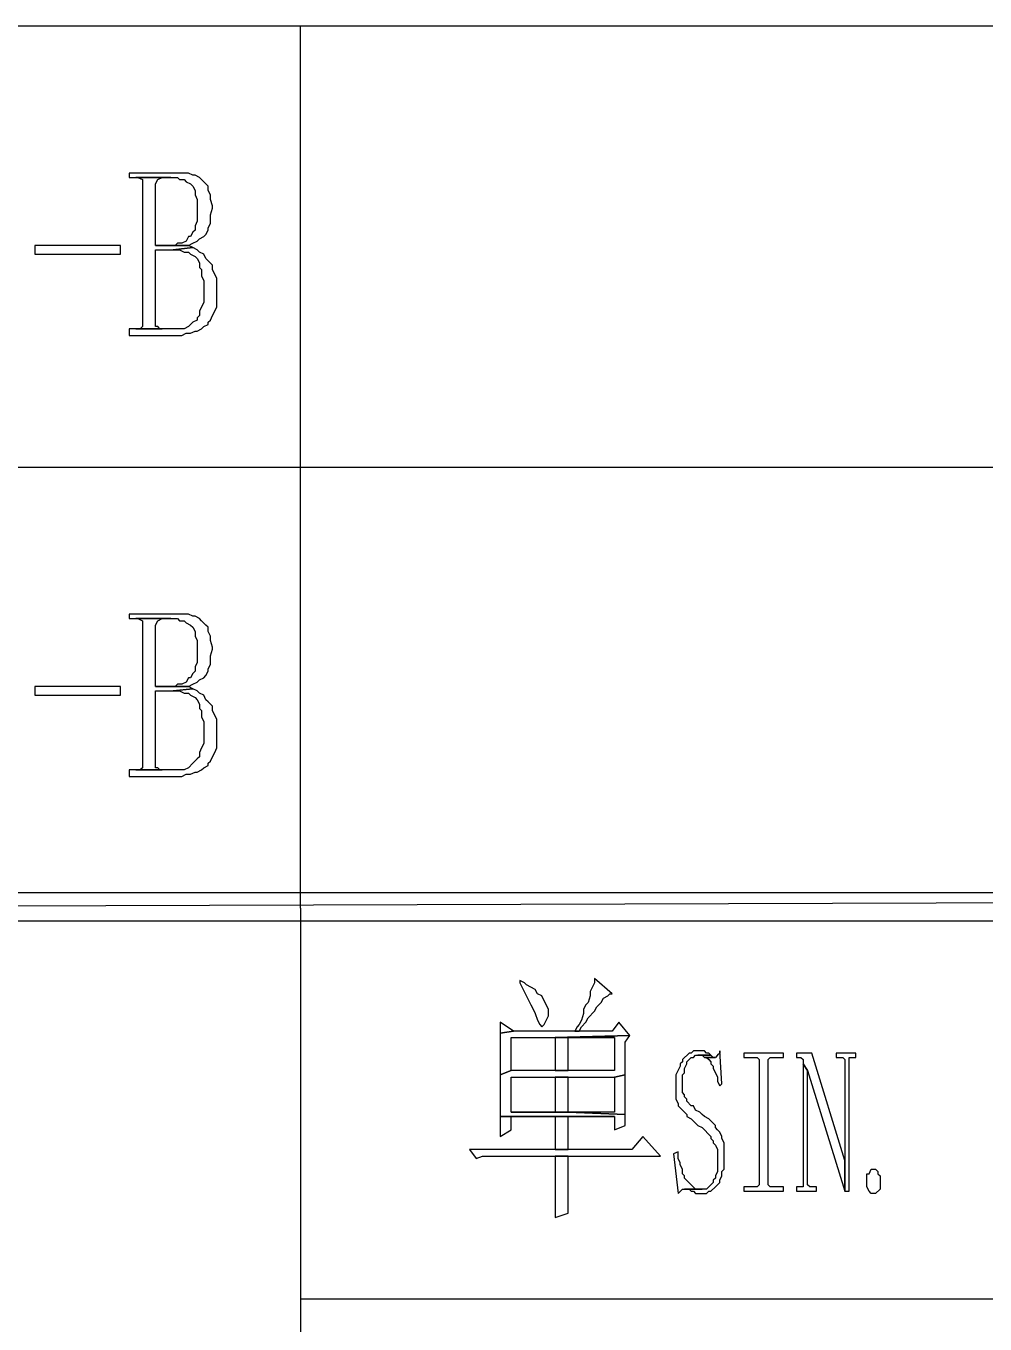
# Model space of a CAD drawing. Extents: x -15.4 to 0.8, y 0.3 to 11.8.
# Drawn here: x -8.9463 to -8.5823, y 6.629 to 7.1219 of the extents above; entities that cross this region are included whole.
import ezdxf

# ---------------------------------------------------------------- set-up
doc = ezdxf.new("R2010")
doc.units = 0
doc.header["$MEASUREMENT"] = 0
doc.linetypes.add('AUSGEZOGEN', pattern=[0])
doc.layers.get('0').update_dxf_attribs({"linetype": 'AUSGEZOGEN'})

msp = doc.modelspace()

# ---------------------------------------------------------------- linework, layer by layer
for points in [[(-10.76795, 7.1219), (-7.41878, 7.1219)], [(-8.84211, 6.7869), (-8.84211, 7.1219)], [(-8.88961, 7.06606), (-8.90711, 7.06606), (-8.90711, 7.06606), (-8.90711, 7.0644), (-8.90711, 7.0644), (-8.88878, 7.0644), (-8.88878, 7.0644), (-8.88795, 7.06356), (-8.88795, 7.06356), (-8.88628, 7.06356), (-8.88628, 7.06356), (-8.88545, 7.06273), (-8.88545, 7.06273), (-8.88378, 7.0619), (-8.88378, 7.0619), (-8.88295, 7.06106), (-8.88295, 7.06106), (-8.88211, 7.0594), (-8.88211, 7.0594), (-8.88211, 7.05773), (-8.88211, 7.05773), (-8.88128, 7.05606), (-8.88128, 7.05606), (-8.88128, 7.04773), (-8.88128, 7.04773), (-8.88211, 7.04606), (-8.88211, 7.04606), (-8.88211, 7.0444), (-8.88211, 7.0444), (-8.88295, 7.04356), (-8.88295, 7.04356), (-8.88378, 7.0419), (-8.88378, 7.0419), (-8.88461, 7.0419), (-8.88461, 7.0419), (-8.88545, 7.04023), (-8.88545, 7.04023), (-8.88711, 7.0394), (-8.88711, 7.0394), (-8.88878, 7.0394), (-8.88878, 7.0394), (-8.88961, 7.03856), (-8.88961, 7.03856), (-8.89711, 7.03856), (-8.89711, 7.03856), (-8.88461, 7.03856), (-8.88461, 7.03856), (-8.88295, 7.0394), (-8.88295, 7.0394), (-8.88128, 7.04023), (-8.88128, 7.04023), (-8.88045, 7.04106), (-8.88045, 7.04106), (-8.87878, 7.0419), (-8.87878, 7.0419), (-8.87795, 7.04273), (-8.87795, 7.04273), (-8.87711, 7.0444), (-8.87711, 7.0444), (-8.87711, 7.04523), (-8.87711, 7.04523), (-8.87628, 7.0469), (-8.87628, 7.0469), (-8.87628, 7.05023), (-8.87628, 7.05023), (-8.87545, 7.05273), (-8.87545, 7.05273), (-8.87545, 7.05356), (-8.87545, 7.05356), (-8.87628, 7.05606), (-8.87628, 7.05606), (-8.87628, 7.05773), (-8.87628, 7.05773), (-8.87711, 7.0594), (-8.87711, 7.0594), (-8.87711, 7.06106), (-8.87711, 7.06106), (-8.87795, 7.0619), (-8.87795, 7.0619), (-8.87961, 7.06356), (-8.87961, 7.06356), (-8.88045, 7.0644), (-8.88045, 7.0644), (-8.88211, 7.06523), (-8.88211, 7.06523), (-8.88295, 7.06523), (-8.88295, 7.06523), (-8.88461, 7.06606), (-8.88461, 7.06606), (-8.88795, 7.06606), (-8.88961, 7.06606)], [(-8.90461, 7.0644), (-8.90378, 7.0644), (-8.90378, 7.0644), (-8.90211, 7.06356), (-8.90211, 7.06356), (-8.90211, 7.00773), (-8.90211, 7.00773), (-8.90295, 7.0069), (-8.90295, 7.0069), (-8.90461, 7.0069), (-8.90461, 7.0069), (-8.89461, 7.0069), (-8.89461, 7.0069), (-8.89545, 7.0069), (-8.89545, 7.0069), (-8.89628, 7.00773), (-8.89628, 7.00773), (-8.89711, 7.00773), (-8.89711, 7.00773), (-8.89711, 7.0369), (-8.89711, 7.0369), (-8.89045, 7.0369), (-8.89045, 7.0369), (-8.88295, 7.03773), (-8.88295, 7.03773), (-8.88461, 7.03856), (-8.88461, 7.03856), (-8.89711, 7.03856), (-8.89711, 7.03856), (-8.89711, 7.0619), (-8.89711, 7.0619), (-8.89628, 7.06356), (-8.89628, 7.06356), (-8.89461, 7.0644), (-8.89461, 7.0644), (-8.89128, 7.0644), (-8.90461, 7.0644)], [(-8.91045, 7.03523), (-8.91045, 7.03856), (-8.91045, 7.03856), (-8.94295, 7.03856), (-8.94295, 7.03856), (-8.94295, 7.03523), (-8.94295, 7.03523), (-8.91045, 7.03523), (-8.91045, 7.03523)], [(-8.88295, 7.03773), (-8.89045, 7.0369), (-8.89045, 7.0369), (-8.88795, 7.0369), (-8.88795, 7.0369), (-8.88628, 7.03606), (-8.88628, 7.03606), (-8.88461, 7.03606), (-8.88461, 7.03606), (-8.88378, 7.03523), (-8.88378, 7.03523), (-8.88211, 7.0344), (-8.88211, 7.0344), (-8.88128, 7.03356), (-8.88128, 7.03356), (-8.88045, 7.0319), (-8.88045, 7.0319), (-8.88045, 7.03023), (-8.88045, 7.03023), (-8.87961, 7.0294), (-8.87961, 7.0294), (-8.87961, 7.0269), (-8.87961, 7.0269), (-8.87878, 7.02523), (-8.87878, 7.02523), (-8.87878, 7.0169), (-8.87878, 7.0169), (-8.87961, 7.01523), (-8.87961, 7.01523), (-8.88045, 7.01356), (-8.88045, 7.01356), (-8.88045, 7.0119), (-8.88045, 7.0119), (-8.88128, 7.01106), (-8.88128, 7.01106), (-8.88128, 7.01023), (-8.88128, 7.01023), (-8.88295, 7.0094), (-8.88295, 7.0094), (-8.88461, 7.00773), (-8.88461, 7.00773), (-8.88628, 7.0069), (-8.88628, 7.0069), (-8.90711, 7.0069), (-8.90711, 7.0069), (-8.90711, 7.0044), (-8.90711, 7.0044), (-8.88711, 7.0044), (-8.88711, 7.0044), (-8.88545, 7.00523), (-8.88545, 7.00523), (-8.88378, 7.00523), (-8.88378, 7.00523), (-8.88211, 7.00606), (-8.88211, 7.00606), (-8.88128, 7.00606), (-8.88128, 7.00606), (-8.87961, 7.0069), (-8.87961, 7.0069), (-8.87878, 7.00773), (-8.87878, 7.00773), (-8.87711, 7.00856), (-8.87711, 7.00856), (-8.87711, 7.0094), (-8.87711, 7.0094), (-8.87628, 7.01023), (-8.87628, 7.01023), (-8.87545, 7.0119), (-8.87545, 7.0119), (-8.87461, 7.01356), (-8.87461, 7.01356), (-8.87378, 7.01523), (-8.87378, 7.01523), (-8.87378, 7.02606), (-8.87378, 7.02606), (-8.87545, 7.0294), (-8.87545, 7.0294), (-8.87545, 7.03106), (-8.87545, 7.03106), (-8.87711, 7.03273), (-8.87711, 7.03273), (-8.87795, 7.03356), (-8.87795, 7.03356), (-8.87878, 7.03523), (-8.87878, 7.03523), (-8.88045, 7.03606), (-8.88045, 7.03606), (-8.88128, 7.0369), (-8.88295, 7.03773)], [(-10.76795, 6.9544), (-7.41878, 6.9544)], [(-8.88961, 6.89856), (-8.90711, 6.89856), (-8.90711, 6.89856), (-8.90711, 6.8969), (-8.90711, 6.8969), (-8.88878, 6.8969), (-8.88878, 6.8969), (-8.88795, 6.89606), (-8.88795, 6.89606), (-8.88628, 6.89606), (-8.88628, 6.89606), (-8.88545, 6.89523), (-8.88545, 6.89523), (-8.88378, 6.8944), (-8.88378, 6.8944), (-8.88295, 6.89356), (-8.88295, 6.89356), (-8.88211, 6.8919), (-8.88211, 6.8919), (-8.88211, 6.89023), (-8.88211, 6.89023), (-8.88128, 6.88856), (-8.88128, 6.88856), (-8.88128, 6.88023), (-8.88128, 6.88023), (-8.88211, 6.87856), (-8.88211, 6.87856), (-8.88211, 6.8769), (-8.88211, 6.8769), (-8.88295, 6.87606), (-8.88295, 6.87606), (-8.88378, 6.8744), (-8.88378, 6.8744), (-8.88461, 6.8744), (-8.88461, 6.8744), (-8.88545, 6.87273), (-8.88545, 6.87273), (-8.88711, 6.8719), (-8.88711, 6.8719), (-8.88878, 6.8719), (-8.88878, 6.8719), (-8.88961, 6.87106), (-8.88961, 6.87106), (-8.89711, 6.87106), (-8.89711, 6.87106), (-8.88461, 6.87106), (-8.88461, 6.87106), (-8.88295, 6.8719), (-8.88295, 6.8719), (-8.88128, 6.87273), (-8.88128, 6.87273), (-8.88045, 6.87356), (-8.88045, 6.87356), (-8.87878, 6.8744), (-8.87878, 6.8744), (-8.87795, 6.87523), (-8.87795, 6.87523), (-8.87711, 6.8769), (-8.87711, 6.8769), (-8.87711, 6.87773), (-8.87711, 6.87773), (-8.87628, 6.8794), (-8.87628, 6.8794), (-8.87628, 6.88273), (-8.87628, 6.88273), (-8.87545, 6.88523), (-8.87545, 6.88523), (-8.87545, 6.88606), (-8.87545, 6.88606), (-8.87628, 6.88856), (-8.87628, 6.88856), (-8.87628, 6.89023), (-8.87628, 6.89023), (-8.87711, 6.8919), (-8.87711, 6.8919), (-8.87711, 6.89356), (-8.87711, 6.89356), (-8.87795, 6.8944), (-8.87795, 6.8944), (-8.87961, 6.89606), (-8.87961, 6.89606), (-8.88045, 6.8969), (-8.88045, 6.8969), (-8.88211, 6.89773), (-8.88211, 6.89773), (-8.88295, 6.89773), (-8.88295, 6.89773), (-8.88461, 6.89856), (-8.88461, 6.89856), (-8.88795, 6.89856), (-8.88961, 6.89856)], [(-8.90461, 6.8969), (-8.90378, 6.8969), (-8.90378, 6.8969), (-8.90211, 6.89606), (-8.90211, 6.89606), (-8.90211, 6.84023), (-8.90211, 6.84023), (-8.90295, 6.8394), (-8.90295, 6.8394), (-8.90461, 6.8394), (-8.90461, 6.8394), (-8.89461, 6.8394), (-8.89461, 6.8394), (-8.89545, 6.8394), (-8.89545, 6.8394), (-8.89628, 6.84023), (-8.89628, 6.84023), (-8.89711, 6.84023), (-8.89711, 6.84023), (-8.89711, 6.8694), (-8.89711, 6.8694), (-8.89045, 6.8694), (-8.89045, 6.8694), (-8.88295, 6.87023), (-8.88295, 6.87023), (-8.88461, 6.87106), (-8.88461, 6.87106), (-8.89711, 6.87106), (-8.89711, 6.87106), (-8.89711, 6.8944), (-8.89711, 6.8944), (-8.89628, 6.89606), (-8.89628, 6.89606), (-8.89461, 6.8969), (-8.89461, 6.8969), (-8.89128, 6.8969), (-8.90461, 6.8969)], [(-8.91045, 6.86773), (-8.91045, 6.87106), (-8.91045, 6.87106), (-8.94295, 6.87106), (-8.94295, 6.87106), (-8.94295, 6.86773), (-8.94295, 6.86773), (-8.91045, 6.86773), (-8.91045, 6.86773)], [(-8.88295, 6.87023), (-8.89045, 6.8694), (-8.89045, 6.8694), (-8.88795, 6.8694), (-8.88795, 6.8694), (-8.88628, 6.86856), (-8.88628, 6.86856), (-8.88461, 6.86856), (-8.88461, 6.86856), (-8.88378, 6.86773), (-8.88378, 6.86773), (-8.88211, 6.8669), (-8.88211, 6.8669), (-8.88128, 6.86606), (-8.88128, 6.86606), (-8.88045, 6.8644), (-8.88045, 6.8644), (-8.88045, 6.86273), (-8.88045, 6.86273), (-8.87961, 6.8619), (-8.87961, 6.8619), (-8.87961, 6.8594), (-8.87961, 6.8594), (-8.87878, 6.85773), (-8.87878, 6.85773), (-8.87878, 6.8494), (-8.87878, 6.8494), (-8.87961, 6.84773), (-8.87961, 6.84773), (-8.88045, 6.84606), (-8.88045, 6.84606), (-8.88045, 6.8444), (-8.88045, 6.8444), (-8.88128, 6.84356), (-8.88128, 6.84356), (-8.88295, 6.8419), (-8.88295, 6.8419), (-8.88461, 6.84023), (-8.88461, 6.84023), (-8.88628, 6.8394), (-8.88628, 6.8394), (-8.90711, 6.8394), (-8.90711, 6.8394), (-8.90711, 6.8369), (-8.90711, 6.8369), (-8.88711, 6.8369), (-8.88711, 6.8369), (-8.88545, 6.83773), (-8.88545, 6.83773), (-8.88378, 6.83773), (-8.88378, 6.83773), (-8.88211, 6.83856), (-8.88211, 6.83856), (-8.88128, 6.83856), (-8.88128, 6.83856), (-8.87961, 6.8394), (-8.87961, 6.8394), (-8.87878, 6.84023), (-8.87878, 6.84023), (-8.87711, 6.84106), (-8.87711, 6.84106), (-8.87711, 6.8419), (-8.87711, 6.8419), (-8.87628, 6.84273), (-8.87628, 6.84273), (-8.87545, 6.8444), (-8.87545, 6.8444), (-8.87461, 6.84606), (-8.87461, 6.84606), (-8.87378, 6.84773), (-8.87378, 6.84773), (-8.87378, 6.85856), (-8.87378, 6.85856), (-8.87545, 6.8619), (-8.87545, 6.8619), (-8.87545, 6.86356), (-8.87545, 6.86356), (-8.87711, 6.86523), (-8.87711, 6.86523), (-8.87795, 6.86606), (-8.87795, 6.86606), (-8.87878, 6.86773), (-8.87878, 6.86773), (-8.88045, 6.86856), (-8.88045, 6.86856), (-8.88128, 6.8694), (-8.88295, 6.87023)], [(-10.76795, 6.79273), (-10.76795, 6.7819), (-10.76795, 6.7819), (-7.41878, 6.79273), (-10.76795, 6.79273)], [(-10.76795, 6.7819), (-7.41878, 6.79273), (-7.41878, 6.79273), (-7.41878, 6.7819), (-10.76795, 6.7819)], [(-10.76795, 6.79273), (-10.76795, 6.7819), (-10.76795, 6.7819), (-7.41878, 6.79273), (-10.76795, 6.79273)], [(-10.76795, 6.7819), (-7.41878, 6.79273), (-7.41878, 6.79273), (-7.41878, 6.7819), (-10.76795, 6.7819)], [(-8.84211, 6.7869), (-8.84211, 6.50773)], [(-8.75878, 6.7594), (-8.75878, 6.75856), (-8.75878, 6.75856), (-8.75461, 6.75023), (-8.75461, 6.75023), (-8.75378, 6.74856), (-8.75378, 6.74856), (-8.75295, 6.7469), (-8.75295, 6.7469), (-8.75211, 6.7444), (-8.75211, 6.7444), (-8.75128, 6.74273), (-8.75128, 6.74273), (-8.75045, 6.7419), (-8.75045, 6.7419), (-8.74961, 6.74273), (-8.74961, 6.74273), (-8.74795, 6.74606), (-8.74795, 6.74606), (-8.74795, 6.74856), (-8.74795, 6.74856), (-8.74878, 6.75023), (-8.74878, 6.75023), (-8.75045, 6.75356), (-8.75045, 6.75356), (-8.75211, 6.7544), (-8.75211, 6.7544), (-8.75295, 6.75606), (-8.75295, 6.75606), (-8.75628, 6.75773), (-8.75628, 6.75773), (-8.75711, 6.75856), (-8.75878, 6.7594)], [(-8.73045, 6.76023), (-8.73045, 6.75856), (-8.73045, 6.75856), (-8.73211, 6.75523), (-8.73211, 6.75523), (-8.73211, 6.75356), (-8.73211, 6.75356), (-8.73295, 6.75106), (-8.73295, 6.75106), (-8.73378, 6.75023), (-8.73378, 6.75023), (-8.73461, 6.74856), (-8.73461, 6.74856), (-8.73461, 6.7469), (-8.73461, 6.7469), (-8.73545, 6.7444), (-8.73545, 6.7444), (-8.73628, 6.74273), (-8.73628, 6.74273), (-8.73711, 6.7419), (-8.73711, 6.7419), (-8.73795, 6.74023), (-8.73795, 6.74023), (-8.73628, 6.74023), (-8.73628, 6.74023), (-8.73545, 6.7419), (-8.73545, 6.7419), (-8.73378, 6.74356), (-8.73378, 6.74356), (-8.73295, 6.74523), (-8.73295, 6.74523), (-8.73045, 6.74773), (-8.73045, 6.74773), (-8.72961, 6.7494), (-8.72961, 6.7494), (-8.72795, 6.75106), (-8.72795, 6.75106), (-8.72711, 6.75273), (-8.72711, 6.75273), (-8.72545, 6.75356), (-8.72545, 6.75356), (-8.72461, 6.7544), (-8.72461, 6.7544), (-8.72378, 6.7544), (-8.73045, 6.76023)], [(-8.76628, 6.74356), (-8.76628, 6.7394), (-8.76628, 6.7394), (-8.76128, 6.74023), (-8.76628, 6.74356)], [(-8.72128, 6.74356), (-8.72378, 6.74023), (-8.72378, 6.74023), (-8.76128, 6.74023), (-8.76128, 6.74023), (-8.76628, 6.7394), (-8.76628, 6.7394), (-8.76628, 6.72356), (-8.76628, 6.72356), (-8.76211, 6.72523), (-8.76211, 6.72523), (-8.76211, 6.73773), (-8.76211, 6.73773), (-8.74545, 6.73773), (-8.74545, 6.73773), (-8.71711, 6.73856), (-8.72128, 6.74356)], [(-8.71711, 6.73856), (-8.74545, 6.73773), (-8.74545, 6.73773), (-8.72295, 6.73773), (-8.72295, 6.73773), (-8.72295, 6.72523), (-8.72295, 6.72523), (-8.76211, 6.72523), (-8.76211, 6.72523), (-8.76628, 6.72356), (-8.76628, 6.72356), (-8.76628, 6.70773), (-8.76628, 6.70773), (-8.72295, 6.70773), (-8.72295, 6.70773), (-8.72295, 6.70273), (-8.72295, 6.70273), (-8.71878, 6.7044), (-8.71878, 6.7044), (-8.71878, 6.70856), (-8.71878, 6.70856), (-8.74045, 6.7094), (-8.74045, 6.7094), (-8.76211, 6.7094), (-8.76211, 6.7094), (-8.76211, 6.72273), (-8.76211, 6.72273), (-8.72295, 6.72273), (-8.72295, 6.72273), (-8.71878, 6.72356), (-8.71878, 6.72356), (-8.71878, 6.73606), (-8.71711, 6.73856)], [(-8.74545, 6.73773), (-8.74545, 6.72523), (-8.74545, 6.72523), (-8.74045, 6.72523), (-8.74045, 6.72523), (-8.74045, 6.73773), (-8.74045, 6.73773), (-8.72295, 6.73773), (-8.74545, 6.73773)], [(-8.69045, 6.73273), (-8.69295, 6.73273), (-8.69295, 6.73273), (-8.69378, 6.7319), (-8.69378, 6.7319), (-8.69461, 6.7319), (-8.69461, 6.7319), (-8.69711, 6.7294), (-8.69711, 6.7294), (-8.69711, 6.72856), (-8.69711, 6.72856), (-8.69795, 6.72773), (-8.69795, 6.72773), (-8.69795, 6.7269), (-8.69795, 6.7269), (-8.69961, 6.72356), (-8.69961, 6.72356), (-8.69961, 6.7144), (-8.69961, 6.7144), (-8.69878, 6.71273), (-8.69878, 6.71273), (-8.69878, 6.7119), (-8.69878, 6.7119), (-8.69545, 6.70856), (-8.69545, 6.70856), (-8.69545, 6.70773), (-8.69545, 6.70773), (-8.69378, 6.7069), (-8.69378, 6.7069), (-8.69128, 6.7044), (-8.69128, 6.7044), (-8.68961, 6.70356), (-8.68961, 6.70356), (-8.68628, 6.70023), (-8.68628, 6.70023), (-8.68628, 6.6994), (-8.68628, 6.6994), (-8.68545, 6.69856), (-8.68545, 6.69856), (-8.68545, 6.69773), (-8.68545, 6.69773), (-8.68461, 6.6969), (-8.68461, 6.6969), (-8.68378, 6.69523), (-8.68378, 6.69523), (-8.68378, 6.6869), (-8.68378, 6.6869), (-8.68461, 6.68523), (-8.68461, 6.68523), (-8.68461, 6.6844), (-8.68461, 6.6844), (-8.68545, 6.68356), (-8.68545, 6.68356), (-8.68545, 6.68273), (-8.68545, 6.68273), (-8.68795, 6.68023), (-8.68795, 6.68023), (-8.69461, 6.68023), (-8.69461, 6.68023), (-8.69378, 6.6794), (-8.69378, 6.6794), (-8.69295, 6.6794), (-8.69295, 6.6794), (-8.69211, 6.67856), (-8.69211, 6.67856), (-8.68795, 6.67856), (-8.68795, 6.67856), (-8.68711, 6.6794), (-8.68711, 6.6794), (-8.68628, 6.6794), (-8.68628, 6.6794), (-8.68461, 6.68106), (-8.68461, 6.68106), (-8.68378, 6.6819), (-8.68378, 6.6819), (-8.68295, 6.68273), (-8.68295, 6.68273), (-8.68295, 6.68356), (-8.68295, 6.68356), (-8.68211, 6.68523), (-8.68211, 6.68523), (-8.68211, 6.6869), (-8.68211, 6.6869), (-8.68128, 6.68773), (-8.68128, 6.68773), (-8.68128, 6.69773), (-8.68128, 6.69773), (-8.68211, 6.6994), (-8.68211, 6.6994), (-8.68211, 6.70023), (-8.68211, 6.70023), (-8.68295, 6.7019), (-8.68295, 6.7019), (-8.68378, 6.70273), (-8.68378, 6.70273), (-8.68461, 6.70356), (-8.68461, 6.70356), (-8.68461, 6.7044), (-8.68461, 6.7044), (-8.68711, 6.7069), (-8.68711, 6.7069), (-8.68878, 6.70773), (-8.68878, 6.70773), (-8.68961, 6.70856), (-8.68961, 6.70856), (-8.69045, 6.7094), (-8.69045, 6.7094), (-8.69211, 6.71023), (-8.69211, 6.71023), (-8.69295, 6.7119), (-8.69295, 6.7119), (-8.69378, 6.7119), (-8.69378, 6.7119), (-8.69545, 6.71356), (-8.69545, 6.71356), (-8.69545, 6.7144), (-8.69545, 6.7144), (-8.69628, 6.71523), (-8.69628, 6.71523), (-8.69628, 6.71606), (-8.69628, 6.71606), (-8.69711, 6.7169), (-8.69711, 6.7169), (-8.69711, 6.72356), (-8.69711, 6.72356), (-8.69628, 6.7244), (-8.69628, 6.7244), (-8.69628, 6.72606), (-8.69628, 6.72606), (-8.69545, 6.72773), (-8.69545, 6.72773), (-8.69545, 6.72856), (-8.69545, 6.72856), (-8.69461, 6.7294), (-8.69461, 6.7294), (-8.69378, 6.73023), (-8.69378, 6.73023), (-8.69295, 6.73023), (-8.69295, 6.73023), (-8.69211, 6.73106), (-8.69211, 6.73106), (-8.68628, 6.73106), (-8.68628, 6.73106), (-8.68711, 6.7319), (-8.68711, 6.7319), (-8.68795, 6.7319), (-8.68795, 6.7319), (-8.68878, 6.73273), (-8.68878, 6.73273), (-8.68961, 6.73273), (-8.69045, 6.73273)], [(-8.68628, 6.73106), (-8.69128, 6.73106), (-8.69128, 6.73106), (-8.68961, 6.73106), (-8.68961, 6.73106), (-8.68878, 6.73023), (-8.68878, 6.73023), (-8.68461, 6.73023), (-8.68461, 6.73023), (-8.68545, 6.73023), (-8.68628, 6.73106)], [(-8.68295, 6.73273), (-8.68295, 6.7319), (-8.68295, 6.7319), (-8.68378, 6.73106), (-8.68378, 6.73106), (-8.68461, 6.73023), (-8.68461, 6.73023), (-8.68878, 6.73023), (-8.68878, 6.73023), (-8.68795, 6.73023), (-8.68795, 6.73023), (-8.68711, 6.7294), (-8.68711, 6.7294), (-8.68628, 6.72856), (-8.68628, 6.72856), (-8.68628, 6.72773), (-8.68628, 6.72773), (-8.68545, 6.7269), (-8.68545, 6.7269), (-8.68545, 6.72606), (-8.68545, 6.72606), (-8.68461, 6.7244), (-8.68461, 6.7244), (-8.68378, 6.72273), (-8.68378, 6.72273), (-8.68378, 6.72106), (-8.68378, 6.72106), (-8.68295, 6.7194), (-8.68295, 6.7194), (-8.68211, 6.72023), (-8.68295, 6.73273)], [(-8.65878, 6.7319), (-8.67378, 6.7319), (-8.67378, 6.7319), (-8.67378, 6.73023), (-8.67378, 6.73023), (-8.66878, 6.73023), (-8.66878, 6.73023), (-8.66795, 6.7294), (-8.66795, 6.7294), (-8.66795, 6.6819), (-8.66795, 6.6819), (-8.66878, 6.68106), (-8.66878, 6.68106), (-8.67378, 6.68106), (-8.67378, 6.68106), (-8.67378, 6.6794), (-8.67378, 6.6794), (-8.65878, 6.6794), (-8.65878, 6.6794), (-8.65878, 6.68106), (-8.65878, 6.68106), (-8.66378, 6.68106), (-8.66378, 6.68106), (-8.66461, 6.6819), (-8.66461, 6.6819), (-8.66461, 6.7294), (-8.66461, 6.7294), (-8.66378, 6.73023), (-8.66378, 6.73023), (-8.65878, 6.73023), (-8.65878, 6.7319)], [(-8.64795, 6.7319), (-8.65378, 6.7319), (-8.65378, 6.7319), (-8.65378, 6.73023), (-8.65378, 6.73023), (-8.65211, 6.73023), (-8.65211, 6.73023), (-8.65128, 6.7294), (-8.65128, 6.7294), (-8.65128, 6.72773), (-8.65128, 6.72773), (-8.64961, 6.72523), (-8.64961, 6.72523), (-8.63545, 6.6794), (-8.63545, 6.6794), (-8.63545, 6.69106), (-8.64795, 6.7319)], [(-8.63128, 6.7319), (-8.63878, 6.7319), (-8.63878, 6.7319), (-8.63878, 6.73023), (-8.63878, 6.73023), (-8.63628, 6.73023), (-8.63628, 6.73023), (-8.63545, 6.7294), (-8.63545, 6.7294), (-8.63545, 6.6794), (-8.63545, 6.6794), (-8.63378, 6.6794), (-8.63378, 6.6794), (-8.63378, 6.73023), (-8.63378, 6.73023), (-8.63128, 6.73023), (-8.63128, 6.7319)], [(-8.71878, 6.72356), (-8.72295, 6.72273), (-8.72295, 6.72273), (-8.72295, 6.7094), (-8.72295, 6.7094), (-8.74045, 6.7094), (-8.74045, 6.7094), (-8.71878, 6.70856), (-8.71878, 6.70856), (-8.71878, 6.72106), (-8.71878, 6.72356)], [(-8.65128, 6.72773), (-8.65128, 6.68106), (-8.65128, 6.68106), (-8.65378, 6.68106), (-8.65378, 6.68106), (-8.65378, 6.6794), (-8.65378, 6.6794), (-8.64628, 6.6794), (-8.64628, 6.6794), (-8.64628, 6.68106), (-8.64628, 6.68106), (-8.64878, 6.68106), (-8.64878, 6.68106), (-8.64961, 6.6819), (-8.64961, 6.6819), (-8.64961, 6.72523), (-8.65128, 6.72773)], [(-8.74045, 6.72273), (-8.74545, 6.72273), (-8.74545, 6.72273), (-8.74545, 6.7094), (-8.74545, 6.7094), (-8.76211, 6.7094), (-8.76211, 6.7094), (-8.74045, 6.7094), (-8.74045, 6.72273)], [(-8.76628, 6.70773), (-8.76628, 6.70023), (-8.76628, 6.70023), (-8.76211, 6.70273), (-8.76211, 6.70273), (-8.76211, 6.70773), (-8.76211, 6.70773), (-8.74545, 6.70773), (-8.76628, 6.70773)], [(-8.74545, 6.70773), (-8.74545, 6.69523), (-8.74545, 6.69523), (-8.74045, 6.69523), (-8.74045, 6.69523), (-8.74045, 6.70773), (-8.74045, 6.70773), (-8.72295, 6.70773), (-8.74545, 6.70773)], [(-8.71211, 6.70023), (-8.71628, 6.69523), (-8.71628, 6.69523), (-8.77795, 6.69523), (-8.77795, 6.69523), (-8.77545, 6.6919), (-8.77545, 6.6919), (-8.77295, 6.69273), (-8.77295, 6.69273), (-8.70545, 6.69273), (-8.71211, 6.70023)], [(-8.69878, 6.6944), (-8.70045, 6.69356), (-8.70045, 6.69356), (-8.69878, 6.67856), (-8.69878, 6.67856), (-8.69711, 6.68023), (-8.69711, 6.68023), (-8.69211, 6.68023), (-8.69211, 6.68023), (-8.69628, 6.6844), (-8.69628, 6.6844), (-8.69628, 6.68523), (-8.69628, 6.68523), (-8.69711, 6.68606), (-8.69711, 6.68606), (-8.69711, 6.68773), (-8.69711, 6.68773), (-8.69795, 6.6894), (-8.69795, 6.6894), (-8.69795, 6.69023), (-8.69795, 6.69023), (-8.69878, 6.6919), (-8.69878, 6.6944)], [(-8.74045, 6.69273), (-8.74545, 6.69273), (-8.74545, 6.69273), (-8.74545, 6.6694), (-8.74545, 6.6694), (-8.74045, 6.67106), (-8.74045, 6.67106), (-8.74045, 6.69273), (-8.74045, 6.69273)], [(-8.62461, 6.67856), (-8.62545, 6.67856), (-8.62545, 6.67856), (-8.62628, 6.6794), (-8.62628, 6.6794), (-8.62711, 6.68106), (-8.62711, 6.68106), (-8.62711, 6.68606), (-8.62711, 6.68606), (-8.62628, 6.68606), (-8.62628, 6.68606), (-8.62545, 6.68773), (-8.62545, 6.68773), (-8.62378, 6.68773), (-8.62378, 6.68773), (-8.62295, 6.6869), (-8.62295, 6.6869), (-8.62295, 6.68606), (-8.62295, 6.68606), (-8.62211, 6.68523), (-8.62211, 6.68523), (-8.62211, 6.68023), (-8.62211, 6.68023), (-8.62378, 6.67856), (-8.62378, 6.67856), (-8.62461, 6.67856), (-8.62461, 6.67856)], [(-8.69211, 6.68023), (-8.69628, 6.68023), (-8.69628, 6.68023), (-8.68961, 6.68023), (-8.68961, 6.68023), (-8.69128, 6.68023), (-8.69211, 6.68023)], [(-8.84211, 6.63856), (-8.28378, 6.63856)]]:
    msp.add_lwpolyline(points)

doc.saveas('drawing.dxf')
